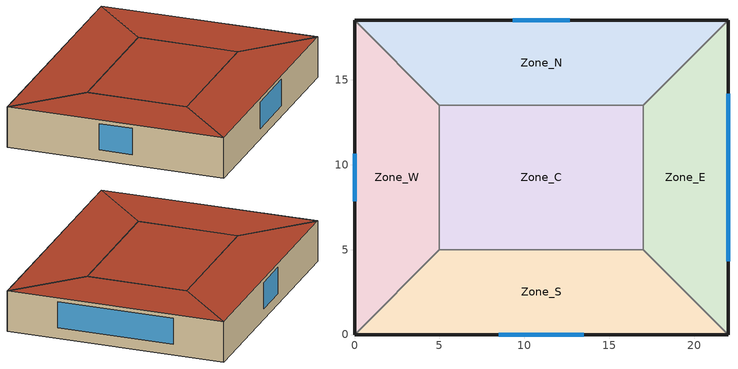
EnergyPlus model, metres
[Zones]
Zone_S
 floor ground (Slab_Cons): 5,5 17,5 22,0 0,0 z0
 wall outside (ExtWall_Cons): 0,0 22,0 z0:3.5
 wall adiabatic (Partition_Cons): 22,0 17,5 5,5 0,0 z0:3.5
 window (Win_Cons): 8.49,0 13.51,0 z0.9:3.2
 roof outside (Roof_Cons): 0,0 22,0 17,5 5,5 z3.5
Zone_E
 floor ground (Slab_Cons): 17,5 17,13.5 22,18.5 22,0 z0
 wall outside (ExtWall_Cons): 22,0 22,18.5 z0:3.5
 wall adiabatic (Partition_Cons): 22,18.5 17,13.5 17,5 22,0 z0:3.5
 window (Win_Cons): 22,4.32 22,14.18 z0.9:3.2
 roof outside (Roof_Cons): 22,0 22,18.5 17,13.5 17,5 z3.5
Zone_N
 floor ground (Slab_Cons): 17,13.5 5,13.5 0,18.5 22,18.5 z0
 wall outside (ExtWall_Cons): 22,18.5 0,18.5 z0:3.5
 wall adiabatic (Partition_Cons): 0,18.5 5,13.5 17,13.5 22,18.5 z0:3.5
 window (Win_Cons): 12.67,18.5 9.33,18.5 z0.9:3.2
 roof outside (Roof_Cons): 22,18.5 0,18.5 5,13.5 17,13.5 z3.5
Zone_W
 floor ground (Slab_Cons): 5,13.5 5,5 0,0 0,18.5 z0
 wall outside (ExtWall_Cons): 0,18.5 0,0 z0:3.5
 wall adiabatic (Partition_Cons): 0,0 5,5 5,13.5 0,18.5 z0:3.5
 window (Win_Cons): 0,10.66 0,7.84 z0.9:3.2
 roof outside (Roof_Cons): 0,18.5 0,0 5,5 5,13.5 z3.5
Zone_C
 floor ground (Slab_Cons): 5,13.5 17,13.5 17,5 5,5 z0
 wall adiabatic (Partition_Cons): 5,5 17,5 17,13.5 5,13.5 5,5 z0:3.5
 roof outside (Roof_Cons): 5,5 17,5 17,13.5 5,13.5 z3.5
[Building]
T2-test-01: 0, Suburbs, 0.04, 0.4, FullInteriorAndExterior, 25, 6
[Material]
Stucco25: MediumRough, 0.0253, 0.6918, 1858, 837, 0.9, 0.7, 0.7
Concrete200: MediumRough, 0.2032, 1.311, 2240, 836.8, 0.9, 0.7, 0.7
WallIns: MediumRough, 0.0422, 0.049, 265, 836.8, 0.9, 0.7, 0.7
Gypsum13: MediumRough, 0.0127, 0.16, 784.9, 830, 0.9, 0.7, 0.7
Membrane10: MediumRough, 0.0095, 0.16, 1121.3, 1460, 0.9, 0.7, 0.7
RoofIns: MediumRough, 0.1945, 0.049, 265, 836.8, 0.9, 0.7, 0.7
MetalDeck: MediumRough, 0.0015, 45.006, 7680, 418.4, 0.9, 0.7, 0.7
Concrete100: MediumRough, 0.1016, 1.311, 2240, 836.8, 0.9, 0.7, 0.7
Carpet: MediumRough, 0.0127, 0.06, 288, 1380, 0.9, 0.7, 0.7
[Construction]
ExtWall_Cons: Stucco25, Concrete200, WallIns, Gypsum13
Roof_Cons: Membrane10, RoofIns, MetalDeck
Slab_Cons: Concrete100, Carpet
Partition_Cons: Gypsum13, Gypsum13
Win_Cons: Glazing
[WindowMaterial:SimpleGlazingSystem]
Glazing: 1.5, 0.24, 0.34
[Zone]
Zone_S; Zone_E; Zone_N; Zone_W; Zone_C: 0, 0, 0, 0, 1, 1, autocalculate, autocalculate
[People]
S_People: Zone_S, OCC_SCH, Area/Person, , , 24, 0.3, autocalculate, ACTIVITY_SCH
E_People: Zone_E, OCC_SCH, Area/Person, , , 24, 0.3, autocalculate, ACTIVITY_SCH
N_People: Zone_N, OCC_SCH, Area/Person, , , 24, 0.3, autocalculate, ACTIVITY_SCH
W_People: Zone_W, OCC_SCH, Area/Person, , , 24, 0.3, autocalculate, ACTIVITY_SCH
C_People: Zone_C, OCC_SCH, Area/Person, , , 24, 0.3, autocalculate, ACTIVITY_SCH
[Lights]
S_Lights: Zone_S, LTG_SCH, Watts/Area, , 6.2, , 0, 0.7, 0.2, 1
E_Lights: Zone_E, LTG_SCH, Watts/Area, , 6.2, , 0, 0.7, 0.2, 1
N_Lights: Zone_N, LTG_SCH, Watts/Area, , 6.2, , 0, 0.7, 0.2, 1
W_Lights: Zone_W, LTG_SCH, Watts/Area, , 6.2, , 0, 0.7, 0.2, 1
C_Lights: Zone_C, LTG_SCH, Watts/Area, , 6.2, , 0, 0.7, 0.2, 1
[ElectricEquipment]
S_Equip: Zone_S, EQP_SCH, Watts/Area, , 11.6, , 0, 0.5, 0
E_Equip: Zone_E, EQP_SCH, Watts/Area, , 11.6, , 0, 0.5, 0
N_Equip: Zone_N, EQP_SCH, Watts/Area, , 11.6, , 0, 0.5, 0
W_Equip: Zone_W, EQP_SCH, Watts/Area, , 11.6, , 0, 0.5, 0
C_Equip: Zone_C, EQP_SCH, Watts/Area, , 11.6, , 0, 0.5, 0
[ZoneInfiltration:DesignFlowRate]
S_Infil: Zone_S, ALWAYS_ON, AirChanges/Hour, , , , 0.15, 1, 0, 0, 0
E_Infil: Zone_E, ALWAYS_ON, AirChanges/Hour, , , , 0.15, 1, 0, 0, 0
N_Infil: Zone_N, ALWAYS_ON, AirChanges/Hour, , , , 0.15, 1, 0, 0, 0
W_Infil: Zone_W, ALWAYS_ON, AirChanges/Hour, , , , 0.15, 1, 0, 0, 0
C_Infil: Zone_C, ALWAYS_ON, AirChanges/Hour, , , , 0.15, 1, 0, 0, 0
[HVACTemplate:Thermostat]
Tstat: HTGSETP_SCH, , CLGSETP_SCH
[HVACTemplate:Zone:IdealLoadsAirSystem]
Zone_S; Zone_E; Zone_N; Zone_W; Zone_C: Tstat
[Schedule:Compact]
ALWAYS_ON: Fraction, Through: 12/31, For: AllDays, Until: 24:00, 1
OCC_SCH: Fraction, Through: 12/31, For: Weekdays SummerDesignDay WinterDesignDay, Until: 08:00, 0, Until: 18:00, 1, Until: 24:00, 0, For: AllOtherDays, Until: 24:00, 0
LTG_SCH: Fraction, Through: 12/31, For: Weekdays SummerDesignDay WinterDesignDay, Until: 08:00, 0.05, Until: 18:00, 0.95, Until: 24:00, 0.05, For: AllOtherDays, Until: 24:00, 0.05
EQP_SCH: Fraction, Through: 12/31, For: Weekdays SummerDesignDay WinterDesignDay, Until: 08:00, 0.35, Until: 18:00, 0.95, Until: 24:00, 0.35, For: AllOtherDays, Until: 24:00, 0.35
HTGSETP_SCH: Temperature, Through: 12/31, For: Weekdays SummerDesignDay WinterDesignDay, Until: 08:00, 15.5, Until: 18:00, 21, Until: 24:00, 15.5, For: AllOtherDays, Until: 24:00, 15.5
CLGSETP_SCH: Temperature, Through: 12/31, For: Weekdays SummerDesignDay WinterDesignDay, Until: 08:00, 29, Until: 18:00, 23, Until: 24:00, 29, For: AllOtherDays, Until: 24:00, 29
ACTIVITY_SCH: Any, Through: 12/31, For: AllDays, Until: 24:00, 120
